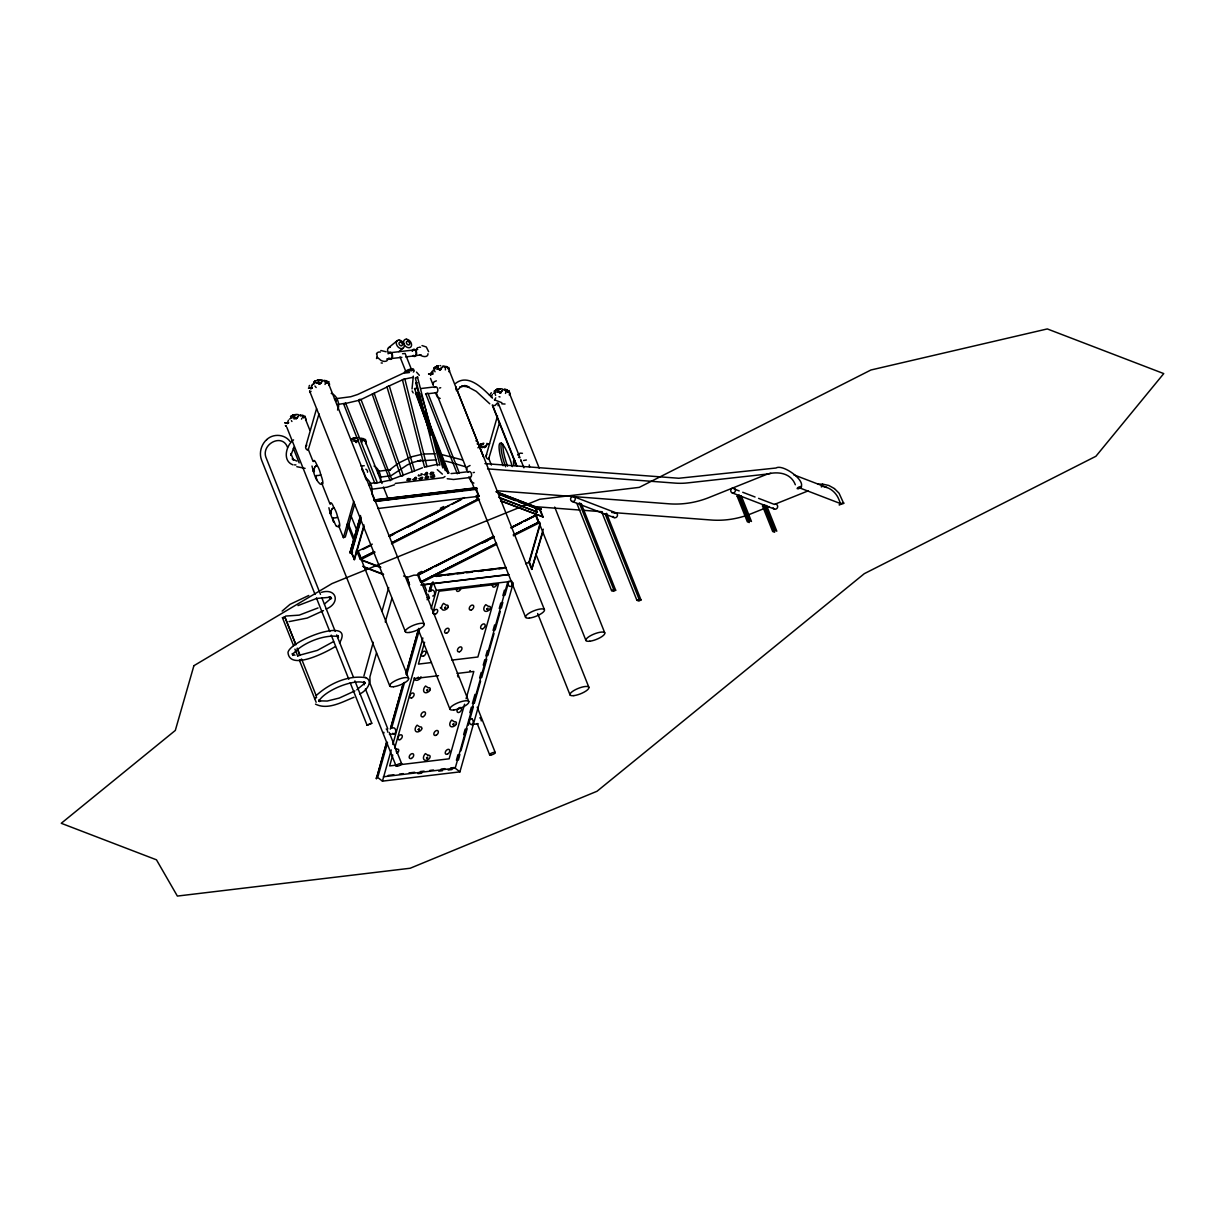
<?xml version="1.0" encoding="UTF-8"?>
<svg xmlns="http://www.w3.org/2000/svg" width="1225" height="1225" viewBox="0 0 1225 1225"><rect width="100%" height="100%" fill="white"/><g stroke="black" fill="none" stroke-linecap="round" stroke-linejoin="round"><path stroke-width="1.5" d="M313.554 461.519L313.86 460.493A6.753 1.409 72 0 1 316.601 464.321L317.153 465.577A6.753 1.409 72 0 1 320.567 473.937L320.996 475.346A6.753 1.409 72 0 1 322.833 483.798L321.195 484.304A13.368 3.552 9.6 0 1 320.184 484.059C315.101 479.848 313.661 472.146 311.977 466.005M330.964 510.963C332.006 518.619 329.219 508.207 334.027 507.962A6.753 1.409 72 0 1 337.442 516.337L337.855 517.731A6.753 1.409 72 0 1 339.708 526.183L338.115 526.735A13.368 3.552 9.6 0 1 337.043 526.459L336.584 526.214M413.33 376.152L412.029 388.907M330.291 513.627L328.897 507.717M331.225 393.409C337.074 394.955 340.581 404.924 337.533 410.038M447.753 473.432L448.763 472.942L425.688 413.376M309.634 391.311L310.476 392.291M292.806 416.27L293.25 415.045M353.137 439.407L353.244 438.428M466.388 469.742L467.215 466.985L470.063 465.5M496.753 390.576L497.335 389.137L498.529 390.607M426.193 466.817L437.049 464.367M364.361 682.524L364.438 683.764L364.039 681.942L365.31 683.29C356.092 677.762 324.901 690.073 318.944 701.022L319.113 699.781L319.511 701.603L319.005 700.455M821.347 486.953L821.408 486.279A23.826 21.774 -69 0 1 838.895 499.478L840.518 503.582L839.14 504.914L843.703 503.429L839.048 493.2L834.562 488.698M414.525 471.013L412.243 471.763L387.023 387.069L388.019 386.227L389.351 385.998L414.601 470.875L422.533 467.766M314.09 468.578C315.101 476.464 312.329 466.281 317.045 465.469M376.534 353.795C378.357 355.572 375.034 361.069 377.346 357.271L380.944 360.41A6.355 3.813 32.8 0 0 387.743 359.599A2.94 1.761 32.8 0 1 388.555 358.848M427.984 353.734L427.877 354.791A6.355 3.813 32.8 0 1 421.078 355.602A2.94 1.761 32.8 0 0 419.455 355.143M430.894 435.273L414.555 388.585L417.021 388.08M390.147 480.736L358.619 400.452L359.507 399.396L360.977 399.488L391.893 479.756M330.428 503.904L330.719 502.878A6.753 1.409 72 0 1 333.476 506.706L333.904 507.87M437.417 465.623L415.321 377.974L417.48 376.963L439.897 465.056L438.535 464.765M455.868 389.32L455.792 386.794L483.385 456.512M417.358 677.946L418.368 678.359L418.276 677.058M293.387 414.831L292.76 415.78M351.284 439.208L353.52 437.968M437.463 366.382L433.849 368.266M483.125 443.373L481.165 444.032L482.252 444.001M496.722 390.071L497.136 389.121L498.759 390.408M353.106 438.917L351.713 438.887M436.391 366.933L437.601 365.969M457.201 473.677L425.764 393.776M459.283 472.957L427.862 393.072L425.795 393.761M430.955 372.967A10.749 3.093 63.1 0 0 430.848 374.253L432.058 371.313M491.654 395.828L492.404 394.45M424.508 467.154L402.443 379.811L403.714 379.428M288.35 423.038L287.278 423.59L288.442 420.16M297.675 655.942L300.018 655.099L297.262 648.132L299.574 655.497M494.532 399.901L495.757 397.834M363.917 675.97L373.242 642.268M327.718 382.491A10.749 6.967 83.2 0 1 328.254 382.782L328.744 381.695M313.386 471.013L313.845 471.748L313.432 470.936M365.463 439.989L365.188 440.479M432.762 384.221L434.063 381.771L436.376 380.868M312.268 388.065L310.951 388.08L311.946 385.492M430.848 374.253C434.37 373.732 429.577 374.437 432.272 373.533M382.001 611.275L388.692 587.587M376.488 653.002L369.889 676.92L370.103 683.581L387.804 728.906M385.247 622.024L391.939 598.336M386.778 742.044L376.427 778.687L386.687 741.967M390.3 729.151L403.239 683.351M406.271 672.571L418.766 628.379L405.919 674.255M431.567 582.978L429.102 591.752L431.277 584.493M390.928 727.39L403.331 683.428M387.513 742.718L377.713 777.446L382.445 781.137L459.926 771.872L513.306 582.886M391.648 728.094L404.556 682.386M406.623 675.067L419.532 629.359M430.373 590.971L432.961 581.829L436.33 590.312L431.154 608.657M382.445 781.137L391.25 749.945M392.796 744.433L422.855 638.011M392.75 755.013L389.672 765.931L397.099 765.043M394.817 747.725L414.341 678.558L438.504 675.679M424.6 642.237L418.429 664.103L431.43 662.541M432.838 613.067L439.009 591.2L498.483 584.095L477.888 656.998L451.872 660.107M464.566 704.222L449.146 758.811L400.82 764.599M466.097 698.755L473.815 671.453L457.078 673.459M456.404 760.204L457.951 754.722M463.632 734.602L465.178 729.12M469.818 712.674L471.365 707.177M472.406 703.533L474.978 694.391M479.633 677.93L481.18 672.448M483.247 665.129L484.794 659.647M485.82 655.987L487.382 650.506M493.062 630.4L494.609 624.918M499.249 608.457L500.795 602.976M502.862 595.656L504.409 590.174M383.379 776.772L455.195 768.197L507.854 581.707M458.426 760.036L459.88 754.462M460.922 750.803L467.123 728.814M468.256 725.231L473.34 706.825M474.366 703.165L480.583 681.177M481.716 677.593L486.784 659.203M487.826 655.528L494.027 633.555M495.16 629.956L500.244 611.566M501.377 607.983L502.832 602.409M504.991 595.151L508.007 584.08M327.06 382.935L327.182 382.522A10.749 10.045 15.9 0 0 326.417 382.139M431.874 373.732L431.093 373.87M305.622 446.926L316.54 408.691M319.021 413.866L308.103 450.249A3.017 2.818 15.9 0 1 306.832 445.119M354.668 504.256L345.312 537.025L343.383 537.653L353.78 501.239M360.502 515.511L350.09 552.934L351.253 552.613L361.222 517.915M350.09 552.934L360.548 516.491M360.655 516.843L349.967 552.475L352.387 551.801M351.253 552.613L354.5 559.549L351.697 552.49L360.609 521.406M354.071 559.672L364.024 524.974M354.5 559.549L363.947 526.643M486.08 455.884L497.518 415.826M499.478 422.824L488.561 459.222A3.017 2.818 15.9 0 1 486.723 454.567M542.66 532.691L531.727 569.395L528.924 562.321L539.934 523.933M540.378 523.81L529.368 562.153L532.171 569.227M531.727 569.395L543.272 529.169M444.997 476.494L443.282 477.689L395.216 483.431M311.916 387.376L308.44 388.187L311.839 388.371M498.085 405.72L498.284 403.239L519.997 457.782L518.588 457.247M425.856 413.162L445.288 470.645M412.32 471.625L400.881 476.05L372.216 394.19L387.651 386.717M535.647 514.087L536.504 515.204L524.545 521.268M310.951 388.08L310.767 388.922L311.762 387.912M374.13 393.118L403.255 475.147L402.55 476.004M483.86 443.327L478.837 445.288M345.511 403.224L337.549 404.526M457.185 473.508L458.242 472.881M402.443 379.704L404.817 378.847L426.836 466.204L425.014 466.924M438.428 365.785L434.814 367.623M371.864 493.583C373.058 488.27 370.578 480.277 365.417 477.918M336.492 400.897L335.436 400.299M370.118 485.391L369.062 484.794M477.199 444.001L477.627 443.067M418.292 574.112L418.246 575.138L431.751 568.293M380.378 481.747C381.802 476.479 379.153 468.409 374.023 466.051M364.575 681.927L363.381 684.346L356.827 689.798M290.509 416.546L293.234 415.198M338.161 636.388L337.748 637.536L337.855 635.53L338.498 637.276L337.043 635.867L338.1 636.479C324.089 634.183 301.212 643.278 292.622 654.579L292.974 653.415L292.882 655.421L292.163 653.706L294.995 655.237M364.713 440.755L365.525 439.407M447.998 368.756L448.794 367.408L448.381 368.603M292.53 417.771C301.166 417.082 293.005 420.68 298.67 415.933L296.128 418.965M321.21 382.644A10.749 3.093 63.1 0 0 321.226 383.119L316.035 383.119L320.154 383.41L322.175 381.281L319.633 384.298M355.265 441.413A10.749 6.967 83.2 0 1 355.801 441.704L357.807 440.097L356.169 442.623M378.663 473.57L377.759 472.896M497.442 402.918L494.992 405.552L492.649 405.353L516.95 466.082M439.744 370.118L442.286 367.087L439.086 369.72L441.337 368.924A10.749 3.093 63.1 0 1 441.337 368.449M500.091 393.271L502.633 390.239C496.63 395.185 505.42 391.188 496.493 392.077M484.457 447.707L486.999 444.675L483.798 447.309M396.349 751.997L396.257 750.879M309.006 386.304L309.573 385.416M293.969 447.079L290.892 455.378L290.907 453.541L293.541 460.141L292.193 458.885L296.817 461.09M489.464 395.262L490.031 394.373M376.534 777.125L376.335 778.61M293.556 645.636L282.439 617.722L284.797 616.788L283.603 617.967M458.257 389.581L460.585 386.671L459.804 387.422L465.224 385.538L461.565 386.105L469.053 386.932L465.5 385.661L476.249 391.357L489.77 403.806M328.698 381.587L327.106 383.425M320.154 383.41L318.959 383.9A10.749 6.967 83.2 0 0 318.423 383.609M313.646 383.134L316.004 380.791M433.803 368.204L436.483 366.428L434.278 368.204M266.667 439.637C273.175 433.374 284.675 434.063 290.034 441.459M517.532 454.965L520.15 453.158L522.447 453.311M266.744 439.545C261.139 444.614 258.858 452.99 261.583 460.125L315.055 594.462M293.571 439.882C286.068 445.364 282.072 460.906 292.974 464.857M415.382 393.378L416.898 392.567M372.767 393.868L360.701 399.702M490.674 393.531L491.393 392.75M282.148 611.091L290.019 604.354L308.777 595.472M315.882 695.861C328.713 683.826 348.038 674.837 365.77 677.685M494.624 391.342L497.212 389.351M478.99 445.793L482.941 444.093M474.825 488.775L475.821 487.81L477.03 488.607L375.432 501.224M475.116 488.897L476.203 487.856M475.392 489.097L476.54 487.979L374.023 500.06M475.622 489.342L476.801 488.193L374.238 500.443M475.821 489.77L479.052 496.431L476.464 489.158M485.988 445.823L485.927 445.885A10.749 3.093 63.1 0 0 486.049 446.513L480.858 446.513L484.855 446.803M356.077 441.965L358.052 440.923M438.228 366.505L436.559 366.413L438.428 367.27M455.516 383.456C468.501 372.951 483.722 389.32 492.481 398.14M507.563 392.383L509.141 390.545L507.64 391.479A10.749 10.045 15.9 0 0 506.874 391.097M376.764 483.002L388.861 480.445M314.886 381.082L313.722 382.46L315.483 380.776M339.509 643.003C355.924 615.302 289.896 640.415 287.998 652.527C289.697 671.974 329.693 650.322 335.405 646.463M312.865 384.175L312.36 384.635A10.749 6.967 83.2 0 0 311.931 385.109M397.696 463.708L389.489 470.002L390.668 469.665L378.709 471.242M396.701 753.329L397.176 753.069A2.465 1.577 -52.1 0 0 398.431 751.66L398.661 751.093A2.465 1.577 -52.1 0 0 396.931 749.241L395.17 748.643M388.57 347.716L397.313 340.611M398.829 351.667L403.209 348.114M351.529 439.622L353.183 438.443L352.172 439.025M479.511 445.211L480.828 444.2M433.145 372.997L431.705 374.1A9.295 2.68 -21.7 0 0 430.771 375.11M304.627 417.158L303.678 417.189A10.749 10.045 15.9 0 0 302.927 416.806M417.036 377.989L417.71 377.04M324.472 604.002L329.647 599.576L330.842 597.157L330.704 598.979L330.306 597.157L331.577 598.52L329.081 597.004M326.156 609.039C340.535 603.358 336.998 587.74 321.471 592.318M418.812 474.779C415.842 477.857 425.749 473.554 421.002 473.861M434.339 474.764L432.884 475.576M294.015 419.042A10.167 2.94 -21.7 0 1 296.496 418.123L296.649 418.077M356.873 441.276L352.877 440.923M333.583 641.563L317.306 650.398L299.849 655.13M359.599 694.024C365.218 691.88 374.682 681.161 365.249 677.364M539.398 508.36L541.128 508.865L540.455 509.738M399.304 462.744L411.141 456.894L421.997 454.291M479.266 444.813L481.195 444.017M326.861 383.287L328.132 382.537M303.356 417.955L305.178 416.255L304.749 417.449A10.749 6.967 83.2 0 0 303.662 416.913M507.318 392.26L508.712 391.755M291.841 415.872L293.832 415.244L294.567 416.301M313.049 384.39L314.442 383.578M289.544 419.057L290.938 418.246M433.16 370.21L434.553 369.399M493.491 393.347L494.9 392.551M477.873 447.799L479.266 446.987M323.461 610.632L307.215 618.058L289.023 621.626M354.867 690.915L339.264 698.051L327.182 701.052L319.358 700.853L320.491 701.221M415.918 477.199L414.862 477.735M426.928 472.329L425.887 472.865M801.594 486.784C800.201 485.605 794.612 489.219 798.394 488.79C810.858 484.151 783.464 463.28 776.007 468.011L678.803 478.255L484.932 463.601M498.575 389.642L496.814 389.596L497.932 389.106M321.226 383.119L318.959 383.9M484.702 447.202L486.049 446.513M344.715 403.668L359.568 400.162M440.388 508.237L443.756 506.538M356.582 551.771L372.278 544.13M388.677 535.968L464.474 497.564M362.967 549.428L371.42 545.156M389.963 535.754L449.024 505.818M452.392 504.118L460.952 499.769M390.484 535.922L393.868 534.207M407.374 527.362L415.826 523.075M424.279 518.788L444.553 508.513M429.516 516.292L437.968 512.019M373.395 552.046L359.844 558.906L374.651 551.572M392.015 542.614L478.485 498.942L391.495 543.027M374.896 552.475L361.375 559.32M391.602 543.839L479.465 499.31M407.083 577.327L409.487 584.601L407.083 577.327L403.592 575.98M518.849 501.974L540.271 509.83L543.088 516.904L500.627 500.979M499.984 498.085L537.346 512.065L535.202 506.66L496.477 491.807M418.307 573.147L421.676 571.447M496.584 543.487L420.573 582.028L417.572 574.893L493.598 536.366M512.188 526.949L536.014 515.021L510.672 527.868M493.782 536.428L417.572 574.893M435.105 566.593L494.257 536.611M512.724 527.255L521.299 522.922M460.095 554.358L468.517 550.086M481.992 543.257L493.782 537.285M484.733 542.032L488.117 540.317M496.416 543.425L420.573 582.028M513.306 534.866L538.832 522.095L513.489 534.927M496.584 544.359L421.522 582.564M513.428 535.815L540.026 522.508M737.144 496.156L739.303 495.053L749.516 520.686L751.446 521.437L741.247 495.803L739.073 496.906L737.144 496.156L747.342 521.789L749.271 522.539L739.073 496.906M762.486 505.879L764.645 504.777L774.858 530.41L776.788 531.16L766.59 505.527L764.415 506.614L762.486 505.879L772.684 531.512L774.613 532.247L764.415 506.614M611.566 590.603L613.74 589.501L615.67 590.236L613.511 591.338L611.566 590.603L576.883 503.414M636.908 600.311L639.082 599.224L641.012 599.959L638.853 601.062L636.908 600.311L602.225 513.137M375.095 483.017L377.254 482.558L345.572 402.979M297.966 605.594L316.678 598.443L329.602 597.31M318.041 607.937L299.222 615.134L285.609 616.068M354.01 697.27C342.51 701.818 327.795 710.423 315.499 704.13M315.56 698.265L314.611 698.51L316.663 697.362M427.433 476.035L425.733 476.678M525.632 563.745L528.924 562.321M401.647 380.209L388.968 386.043M292.499 415.459L291.382 415.75M496.447 389.749L497.794 389.535M406.486 577.633L413.851 575.168L418.246 575.138M795.331 484.763C790.952 473.156 778.533 471.227 767.585 474.014L709.137 497.472A100.726 92.013 -69 0 1 668.957 503.812L496.692 490.735M769.101 506.553L751.369 513.658A100.726 92.013 -69 0 1 711.189 520.013L611.688 512.463M808.056 490.919L774.414 504.424L758.581 498.345M315.177 466.648L316.218 465.837M332.052 509.049L333.093 508.222M392.429 479.128L401.05 475.867M408.859 478.454L407.205 478.929M431.889 472.146L430.741 472.528M394.557 484.778L386.993 487.228L371.083 489.326M523.611 460.508L526.398 460.003M403.27 373.227L357.654 394.496L350.763 396.732L334.44 398.875M360.977 465.929L364.254 465.745M311.058 391.326L309.803 391.694M442.792 467.965L420.971 393.516M474.978 487.994L475.821 487.81L374.008 499.984M320.705 474.703C319.143 476.081 315.009 475.178 316.571 475.744M337.579 517.103C336.002 518.481 331.868 517.562 333.445 518.144M364.912 440.326L365.586 440.939L363.902 440.74M770.816 473.263L768.136 473.998M415.719 382.904L430.373 434.033M391.372 475.499L407.389 464.872L413.483 462.269L421.063 460.263L418.001 460.952L436.192 459.85M318.071 381.649L318.975 381.388M501.852 403.882L505.037 404.02M351.697 552.49L352.54 552.245M439.469 388.019L440.709 387.728M473.141 472.651L474.397 472.375M316.754 380.378L320.674 380.209L317.474 380.148M405.138 378.954L412.702 377.392M300.799 660.076L301.672 659.264L299.375 660.198L316.142 702.277M456.312 390.653L457.17 390.423M496.814 389.565L494.134 391.342L496.783 389.596M323.461 380.608L324.763 380.363M443.572 366.428L444.889 366.183M299.957 415.275L301.258 415.03M505.205 389.32L503.919 389.581L505.221 389.32M360.288 438.428L361.605 438.167M488.285 444.017L489.587 443.772M431.736 475.958L430.48 476.02M295.96 464.933L294.475 464.857M448.763 472.942L447.615 472.773L429.026 424.738M415.75 382.904L417.082 382.705M354.316 437.953L357.394 437.938M425.504 394.021L426.821 393.853M380.822 350.503L386.151 351.774M389.152 476.035L380.96 477.03M415.642 389.06L414.555 388.585M390.3 347.211L389.366 347.318A4.777 3.369 50.9 0 0 388.83 353.504A3.017 1.96 83.2 0 1 391.097 353.213M343.597 403.806L374.911 483.507M355.801 441.704L356.705 441.597M389.596 352.785L417.694 349.554M386.717 359.047L401.892 357.348M405.582 356.904L414.816 355.801M416.01 355.541L421.278 354.913M406.899 372.829L409.456 372.522M435.273 386.824L420.711 388.555M428.903 393.608L436.468 392.704M370.072 483.416L375.753 482.742M458.043 472.911L451.045 473.57M458.9 472.804L469.007 471.594M470.216 477.474L453.526 479.48L447.232 478.73M374.406 500.872L477.03 488.607M375.126 501.454L476.249 489.357M377.928 508.513L479.266 496.217M432.992 576.133L506.017 567.405M430.894 576.562L505.726 567.619M436.222 576.408L441.919 575.735M447.63 575.046L453.327 574.372M457.124 573.913L462.836 573.223M466.633 572.779L472.329 572.09M478.026 571.417L483.737 570.728M487.535 570.283L493.231 569.594M498.942 568.921L502.74 568.461M420.818 584.983L508.834 574.464M422.472 584.968L508.543 574.678M436.33 590.312L511.928 581.278M389.443 734.388L394.266 733.806M471.748 724.542L478.194 723.776M388.187 775.425L393.853 774.751M399.518 774.062L403.301 773.618M408.966 772.944L414.647 772.255M420.313 771.582L424.095 771.138M429.761 770.448L433.543 770.004M441.107 769.101L444.889 768.642M450.555 767.968L454.337 767.524M417.939 773.633L421.722 773.189M438.734 771.153L442.516 770.693M448.182 770.02L451.964 769.576M767.585 474.014L687.684 482.895A76.838 70.193 -69 0 1 675.312 483.125L487.565 468.869M283.251 618.028L282.439 617.737M432.731 596.024L433.711 595.748A3.017 1.96 83.2 0 0 433.619 590.557L432.624 590.037A3.017 1.96 83.2 0 0 430.94 591.338M423.437 454.031L435.258 453.755M573.193 496.538L572.611 496.584A2.542 2.328 -69 0 0 570.819 500.336A2.542 2.328 -69 0 0 574.647 500.627A2.542 2.328 -69 0 0 573.805 496.676L616.053 512.877A2.542 2.328 -69 0 1 616.803 516.919A2.542 2.328 -69 0 1 612.975 516.353M615.425 512.739L614.843 512.785A2.542 2.328 -69 0 0 614.246 512.984M436.161 368.924L440.127 369.215L437.846 368.832M436.529 366.443L437.463 366.397M818.239 484.212L822.465 484.12M287.446 422.748L288.763 422.732M498.759 388.922L500.336 388.938M294.796 414.632L296.373 414.647M355.143 437.769L356.72 437.784M415.719 393.7L429.485 430.22M428.26 755.457L425.427 753.605L424.662 754.493A4.762 3.047 -52.1 0 0 423.881 759.454A4.762 3.047 -52.1 0 0 428.061 759.531L428.536 759.27A2.465 1.577 -52.1 0 0 429.791 757.862L430.021 757.295A2.465 1.577 -52.1 0 0 428.275 755.442M491.363 397.022L492.128 397.053M422.013 345.572L426.285 346.981L428.612 351.682M381.143 362.952L382.399 363.029M440.188 398.462L437.539 397.252L435.457 392.888M473.876 483.094L471.227 481.884L469.129 477.52M579.976 510.059L534.697 506.614L536.948 512.264M583.712 510.335L602.363 511.759M305.086 468.363L296.817 466.694M431.904 373.947L432.946 374.283M439.989 454.138L462.223 459.85M498.192 391.969L500.749 393.072M294.23 417.679L296.511 418.062M354.561 440.816L356.842 441.214M465.194 466.664L454.95 463.663M356.475 550.653L357.669 550.867M356.429 550.974L357.685 551.204M356.444 551.311L357.746 551.541M357.271 551.893L358.374 552.169M499.019 396.716L500.014 396.946M822.725 484.135L828.835 485.483L834.363 488.53M445.655 461.105L453.235 463.05M501.867 402.703L494.425 399.825M793.662 474.749L826.967 487.519M800.216 488.117L840.518 503.582L843.841 502.985M733.943 488.897L739.211 490.919M742.733 492.266L755.059 496.998M732.183 492.863L774.414 509.064M572.014 501.423L614.246 517.624M495.972 491.761L541.358 509.278M499.984 494.379L540.271 509.83M499.57 494.578L515.342 500.627M498.636 497.212L537.346 512.065M501.04 500.765L543.088 516.904M361.543 559.856L380.807 567.252M361.13 560.07L380.408 567.451M362.6 566.256L383.624 574.311M363.947 567.129L383.211 574.525M391.923 479.45L389.596 480.46M336.048 525.938L332.71 518.634L332.986 519.768M416.5 372.094L419.348 375.34M446.099 366.352L448.319 368.312L447.156 366.933M325.972 380.531L328.116 382.491L327.029 381.113M362.814 438.336L364.989 440.234L363.871 438.933M327.182 382.522L328.361 382.675M316.157 387.544L314.917 385.967M504.777 390.086L504.44 389.856A13.444 8.697 83.2 0 0 503.766 389.489M442.746 366.045A13.444 8.697 83.2 0 1 444.108 366.719L444.43 366.949M323.982 380.898L324.319 381.128A1.975 1.271 83.2 0 1 324.916 381.695M360.824 438.703L361.145 438.933A1.975 1.271 83.2 0 1 361.467 439.163M299.803 415.183A13.444 8.697 83.2 0 1 300.477 415.566L300.814 415.796M475.913 440.77L477.03 441.567M371.772 723.255L367.071 725.2L371.772 723.255L354.898 680.87M455.195 768.197L459.926 771.872M437.294 469.68L442.393 474.121M285.486 425.626L286.298 426.346L285.486 425.611M293.923 415.26L294.812 416.117M413.192 392.903L412.105 390.974M333.368 521.038L329.908 512.632M354.147 438.336L354.913 439.453M291.933 421.492L291.412 420.634M361.743 468.578L366.443 479.986M316.509 478.653L315.912 476.647M606.697 513.949L605.073 513.75L639.082 599.224M581.354 504.225L579.272 502.862L613.74 589.501M287.492 447.339C282.133 432.471 259.96 444.721 266.392 458.472L320.475 594.355M316.111 477.382L316.05 476.831M495.62 395.384L494.869 392.965M435.043 371.788L434.676 370.869M606.543 513.321L641.012 599.959M581.201 503.597L615.67 590.236M508.911 392L539.214 468.134M554.711 507.089L604.737 632.804M539.873 510.044L542.675 517.103M492.251 405.062L516.2 465.255M535.233 513.061L585.963 640.537M535.83 514.959L538.648 522.018M535.876 515.955L538.694 523.014M535.999 554.42L588.842 687.21M488.561 457.951L491.393 465.041M448.58 368.863L544.405 609.652M537.653 613.511L570.054 694.958M430.496 378.372L433.313 385.446M436.131 392.536L467.138 470.446M469.956 477.52L474.182 488.147M477 495.222L525.617 617.4M475.989 495.972L477.398 499.509M411.661 369.935L405.108 353.443L403.331 353.642A3.124 0.827 -10.2 0 0 402.55 353.719M400.024 356.934L406.133 372.293M477.214 707.208L495.237 752.533M423.743 583.605L426.56 590.695M427.969 594.247L429.378 597.8M382.016 483.507L365.081 440.954A10.167 2.94 -21.7 0 0 363.09 440.188M383.425 487.045L388.356 499.448M418.705 575.49L468.777 701.527M477.199 723.5L489.663 754.83M424.202 624.046L328.377 383.257A10.167 2.94 -21.7 0 0 326.371 382.491M372.048 494.073L374.85 501.117M418.246 629.512L449.988 709.275M309.588 391.005L405.414 631.794M351.008 515.74L356.552 529.675M348.313 523.749L353.918 537.836M358.374 551.327L361.176 558.401M305.592 419.517L309.833 430.143M347.211 524.101L353.566 540.057M359.078 553.945L408.583 678.313M357.042 551.847L360.089 558.952M308.103 448.993L313.049 461.412M321.517 482.681L329.984 503.965M338.452 525.234L343.383 537.653M316.295 478.439L316.785 479.664M333.154 520.824L333.644 522.049M286.803 427.249L389.795 686.061M293.372 448.35L299.16 462.912M389.198 732.382L401.662 763.711M365.417 688.94L396.073 766.008M321.884 597.892L335.221 631.426M336.63 634.948L353.489 677.333M316.448 597.999L329.816 631.579M331.225 635.117L348.803 679.278M350.212 682.8L367.071 725.2M301.748 659.402L316.264 695.861M294.934 649.128L297.721 656.11M477.765 442.393L483.569 457.032M440.418 369.935L441.337 368.924M313.033 470.247L313.432 471.227M523.902 467.812L520.778 459.758L520.962 461.105M427.938 421.063L447.937 472.728M416.623 392.72L420.757 403.392M362.233 469.42L362.508 470.308M418.184 575L418.031 573.989M529.261 464.918L529.537 467.077M363.84 681.866L364.192 684.836M392.766 733.27A3.017 1.96 83.2 0 0 395.461 732.611A3.017 1.96 83.2 0 0 394.756 728.4L394.282 728.033A3.017 1.96 83.2 0 0 392.781 728.094M383.992 733.009A3.017 1.96 83.2 0 1 383.808 732.259M386.227 728.997A3.017 1.96 83.2 0 1 387.682 732.121M479.817 717.804A3.017 1.96 83.2 0 1 481.272 720.928M426.897 597.907A3.017 0.873 -21.7 0 1 429.424 597.907A3.017 0.873 -21.7 0 1 427.035 599.699M425.565 591.522A3.017 1.96 83.2 0 1 426.606 594.232M509.125 581.063A3.017 1.96 83.2 0 0 509.217 586.254L511.192 586.484A3.017 1.96 83.2 0 0 511.101 581.293M460.891 587.449A2.848 1.822 -52.1 0 1 458.242 591.369A2.848 1.822 -52.1 0 1 456.772 588.536M496.967 583.728A2.848 1.822 -52.1 0 1 493.721 587.143A2.848 1.822 -52.1 0 1 493.2 583.59M457.507 675.695A2.465 1.577 -52.1 0 1 457.997 676.92M458.824 707.989A2.848 1.822 -52.1 0 1 461.503 709.551A2.848 1.822 -52.1 0 1 457.89 712.46A2.848 1.822 -52.1 0 1 458.272 708.433M470.385 670.718A2.848 1.822 -52.1 0 1 469.864 670.703M481.685 584.692A4.762 3.047 -52.1 0 1 480.705 585.228M420.941 676.736A2.465 1.577 -52.1 0 1 420.833 677.287L420.604 677.854A2.465 1.577 -52.1 0 1 419.348 679.263L418.889 679.523A4.762 3.047 -52.1 0 1 414.264 677.701M440.74 608.258A4.762 3.047 -52.1 0 1 440.403 607.478M364.009 440.051A10.749 6.967 83.2 0 1 364.545 440.296M351.376 440.219A13.444 3.859 63.1 0 1 351.667 439.484M351.866 439.239A13.444 3.859 63.1 0 1 353.474 439.055M358.052 440.449A10.749 3.093 63.1 0 1 358.083 440.02M361.972 439.913A1.975 1.271 83.2 0 1 361.834 442.271M361.804 438.963A13.444 12.572 15.9 0 1 362.814 439.3M355.342 437.983A13.444 8.697 83.2 0 1 357.378 437.631M358.067 437.677A13.444 8.697 83.2 0 1 359.461 438.029M366.183 442.96A1.975 1.837 15.9 0 1 365.54 443.68M365.632 440.755A1.975 1.837 15.9 0 1 366.229 441.551M363.258 439.943A10.749 10.045 15.9 0 1 364.009 440.326M302.897 416.975A10.167 2.94 -21.7 0 1 304.887 417.74M365.816 469.206A3.017 2.756 -69 0 1 367.515 472.237M775.012 504.21A2.542 2.328 -69 0 1 777.615 505.986A2.542 2.328 -69 0 1 776.022 509.033A2.542 2.328 -69 0 1 773.143 507.778M391.525 353.734A3.017 1.96 83.2 0 1 391.816 357.7A3.017 1.96 83.2 0 1 389.29 358.251M412.458 351.208A3.017 1.96 83.2 0 1 415.122 350.35A3.017 1.96 83.2 0 1 415.979 354.515A3.017 1.96 83.2 0 1 413.315 355.373M376.55 353.811A6.355 3.813 32.8 0 1 380.393 352.05M388.049 353.78A3.66 2.373 83.2 0 1 391.449 352.846A3.66 2.373 83.2 0 1 392.107 358.19A3.66 2.373 83.2 0 1 388.616 358.19M415.857 349.753A2.94 1.761 32.8 0 0 416.668 349.002A6.355 3.813 32.8 0 1 418.031 347.548M419.164 347.242A6.355 3.813 32.8 0 1 420.512 347.257M412.075 350.901A3.66 2.373 83.2 0 1 415.29 349.799A3.66 2.373 83.2 0 1 416.362 354.821A3.66 2.373 83.2 0 1 413.147 355.924M404.556 373.319A5.084 1.47 -21.7 0 1 408.782 369.583A5.084 1.47 -21.7 0 1 413.33 370.072M405.613 372.982A5.084 1.47 -21.7 0 1 412.258 370.241A5.084 1.47 -21.7 0 1 413.3 372.063M411.569 370.44A3.017 0.873 -21.7 0 1 411.248 370.777M406.225 371.772A3.017 0.873 -21.7 0 1 407.037 371.083M407.634 370.731A3.017 0.873 -21.7 0 1 409.793 369.904M468.149 472.299A3.017 1.96 83.2 0 1 470.798 472.345A3.017 1.96 83.2 0 1 471.273 476.403A3.017 1.96 83.2 0 1 468.7 477.046M434.416 387.513A3.017 1.96 83.2 0 1 437.754 389.152A3.017 1.96 83.2 0 1 435.457 392.612M436.758 367.071A13.444 8.697 83.2 0 1 437.983 366.275M439.974 365.678A13.444 8.697 83.2 0 1 440.663 365.647M432.716 371.757A10.749 10.045 15.9 0 1 433.145 371.083M444.047 366.719A13.444 12.572 15.9 0 1 445.088 366.979M434.661 368.235A13.444 3.859 63.1 0 1 435.411 367.056M449.621 370.517A1.975 1.837 15.9 0 1 448.825 371.696M448.917 368.756A1.975 1.837 15.9 0 1 449.269 369.123M445.257 367.929A1.975 1.271 83.2 0 1 445.318 369.889M507.625 391.204A10.749 6.967 83.2 0 1 508.176 391.449A10.167 2.94 -21.7 0 0 506.92 391.234M495.742 390.208A13.444 3.859 63.1 0 1 497.105 390.224A13.444 12.572 15.9 0 1 498.1 389.933M507.41 390.867A13.444 12.572 15.9 0 1 508.36 391.357M497.105 390.224A13.444 8.697 83.2 0 1 497.702 389.78M499.632 388.938A13.444 8.697 83.2 0 1 502.388 388.968M494.869 392.383A13.444 3.859 63.1 0 1 494.915 391.847M494.992 391.372A13.444 3.859 63.1 0 1 495.497 390.392M505.374 390.653A1.975 1.271 83.2 0 1 505.726 391.556M505.772 392.567A1.975 1.271 83.2 0 1 505.466 393.424M509.952 393.654A1.975 1.837 15.9 0 1 509.171 394.833M508.819 391.632A1.975 1.837 15.9 0 1 509.86 392.704M482.068 444.231A13.444 8.697 83.2 0 1 483.339 443.588M486.754 443.419A13.444 8.697 83.2 0 1 488.132 443.925M479.48 445.425A13.444 3.859 63.1 0 1 480.721 444.507M513.949 465.439A9.524 1.991 72 0 1 515.266 460.814M515.878 464.811A9.524 1.991 72 0 1 515.526 462.79M503.108 465.73A20.657 4.303 72 0 1 500.657 443.067A20.657 4.303 72 0 1 512.264 466.603M505.634 466.786A20.657 4.303 72 0 1 501.576 443.006M507.548 466.158A20.657 4.303 72 0 1 502.985 444.231M314.458 382.889A13.444 3.859 63.1 0 1 314.657 382.016M314.825 381.679A13.444 3.859 63.1 0 1 315.575 381.128M325.283 382.598A1.975 1.271 83.2 0 1 325.008 384.466M324.962 381.159A13.444 12.572 15.9 0 1 325.972 381.496M317.872 380.454A13.444 8.697 83.2 0 1 322.619 380.225M328.361 382.675A1.975 1.837 15.9 0 1 329.081 385.553M290.907 418.077A13.444 3.859 63.1 0 1 290.953 417.541M291.029 417.082A13.444 3.859 63.1 0 1 291.32 416.347M291.78 415.903A13.444 3.859 63.1 0 1 293.142 415.918M300.431 415.566A13.444 12.572 15.9 0 1 301.457 415.826M295.669 414.632A13.444 8.697 83.2 0 1 298.441 414.678M305.653 417.97A1.975 1.837 15.9 0 1 305.576 420.221M301.809 418.276A1.975 1.271 83.2 0 1 301.503 419.118M482.145 447.722A10.167 2.94 -21.7 0 1 484.625 446.803M430.312 374.789A10.167 2.94 -21.7 0 1 431.506 373.656M418.23 729.503C419.21 731.892 420.206 726.762 418.23 729.503M426.683 690.364C427.663 692.768 428.673 687.562 426.683 690.364M444.644 607.722C445.624 610.142 446.681 604.89 444.644 607.722M426.53 757.953C427.525 760.357 428.536 755.151 426.53 757.953M452.852 724.419C453.817 726.823 454.888 721.632 452.852 724.419M486.892 608.993C487.841 611.397 488.974 606.176 486.892 608.993M193.902 665.696L175.313 730.437L61.25 823.292L156.463 859.812L177.365 896.072L410.176 868.249L597.004 791.273L864.299 573.668L1095.9 456.282L1163.75 373.594L1047.298 328.928L870.914 369.996L639.297 487.366L539.597 499.295L331.975 583.605L193.902 665.696M448.12 607.079L447.906 607.646A2.465 1.577 -52.1 0 1 446.65 609.055L446.222 609.269A4.762 3.047 -52.1 0 1 441.995 609.238A4.762 3.047 -52.1 0 1 442.776 604.277L443.542 603.389L446.375 605.242A2.465 1.577 -52.1 0 1 448.12 607.079M430.159 689.706L429.944 690.242A2.465 1.577 -52.1 0 1 428.673 691.681L428.245 691.911A4.762 3.047 -52.1 0 1 424.018 691.865A4.762 3.047 -52.1 0 1 424.815 686.903L425.565 686.015L428.398 687.868A2.465 1.577 -52.1 0 1 430.159 689.706M421.706 728.86L421.492 729.38A2.465 1.577 -52.1 0 1 420.236 730.835L419.762 731.095A4.762 3.047 -52.1 0 1 415.566 731.019A4.762 3.047 -52.1 0 1 416.362 726.058L417.128 725.169L419.961 727.022A2.465 1.577 -52.1 0 1 421.706 728.86M490.368 608.335L490.168 608.871A2.465 1.577 -52.1 0 1 488.897 610.31L488.469 610.54A4.762 3.047 -52.1 0 1 484.227 610.494A4.762 3.047 -52.1 0 1 485.023 605.533L485.789 604.645L488.622 606.497A2.465 1.577 -52.1 0 1 490.368 608.335M456.328 723.761L456.113 724.297A2.465 1.577 -52.1 0 1 454.858 725.736L454.429 725.966A4.762 3.047 -52.1 0 1 450.188 725.92A4.762 3.047 -52.1 0 1 450.984 720.958L451.749 720.086L454.582 721.923A2.465 1.577 -52.1 0 1 456.328 723.761M407.129 480.2C410.743 482.129 412.733 475.943 407.129 480.2M413.131 479.48C416.76 481.41 418.858 475.147 413.131 479.48M419.134 478.761C422.763 480.69 424.861 474.427 419.134 478.761M424.141 474.611C427.785 476.54 429.883 470.293 424.141 474.611M425.152 478.041C428.781 479.97 430.878 473.723 425.152 478.041M430.159 473.891C433.788 475.821 435.886 469.573 430.159 473.891M431.154 477.321C434.783 479.251 436.881 473.003 431.154 477.321M287.431 422.702L284.935 422.855L287.431 422.702M508.559 391.479L506.446 389.504L508.666 391.464M429.393 373.824L428.551 374.008L430.94 373.885L429.393 373.824M399.044 340.091L398.11 340.213A4.777 3.369 50.9 0 0 396.655 344.792A4.777 3.369 50.9 0 0 401.463 348.635L402.413 348.512A4.777 3.369 50.9 0 0 403.867 343.919A4.777 3.369 50.9 0 0 399.044 340.091M406.378 339.218L405.429 339.325A4.777 3.369 50.9 0 0 403.974 343.919A4.777 3.369 50.9 0 0 408.798 347.747L409.732 347.64A4.777 3.369 50.9 0 0 411.187 343.046A4.777 3.369 50.9 0 0 406.378 339.218M400.177 342.158L399.763 342.204A2.067 1.455 50.9 0 0 401.218 345.848L401.632 345.802A2.067 1.455 50.9 0 0 400.177 342.158M407.496 341.285L407.098 341.331A2.067 1.455 50.9 0 0 408.553 344.975L408.951 344.929A2.067 1.455 50.9 0 0 407.496 341.285M303.524 415.78L302.468 415.198L304.703 417.158L303.524 415.78M472.237 719.152L471.763 718.769A3.017 1.96 83.2 0 0 469.298 721.77A3.017 1.96 83.2 0 0 472.375 724.205A3.017 1.96 83.2 0 0 472.237 719.152M295.868 644.656L284.797 616.864L295.868 644.672M397.206 766.207A3.017 0.873 -21.7 0 0 401.678 763.956A3.017 0.873 -21.7 0 0 397.727 764.415A3.017 0.873 -21.7 0 0 397.206 766.207M490.796 755.029A3.017 0.873 -21.7 0 0 495.267 752.763A3.017 0.873 -21.7 0 0 491.302 753.237A3.017 0.873 -21.7 0 0 490.796 755.029M435.334 614.246A2.848 1.822 -52.1 0 0 437.493 609.943A2.848 1.822 -52.1 0 0 433.558 611.505A2.848 1.822 -52.1 0 0 435.334 614.246M446.742 633.08A2.848 1.822 -52.1 0 0 448.886 628.777A2.848 1.822 -52.1 0 0 444.966 630.324A2.848 1.822 -52.1 0 0 446.742 633.08M482.772 628.777A2.848 1.822 -52.1 0 0 484.932 624.474A2.848 1.822 -52.1 0 0 480.996 626.021A2.848 1.822 -52.1 0 0 482.772 628.777M399.932 739.64A2.848 1.822 -52.1 0 0 402.076 735.352A2.848 1.822 -52.1 0 0 398.156 736.899A2.848 1.822 -52.1 0 0 399.932 739.64M471.38 609.943A2.848 1.822 -52.1 0 0 473.524 605.64A2.848 1.822 -52.1 0 0 469.604 607.187A2.848 1.822 -52.1 0 0 471.38 609.943M447.37 754.171A2.848 1.822 -52.1 0 0 449.514 749.868A2.848 1.822 -52.1 0 0 445.594 751.43A2.848 1.822 -52.1 0 0 447.37 754.171M423.544 656.049A2.848 1.822 -52.1 0 0 425.688 651.746A2.848 1.822 -52.1 0 0 421.752 653.293A2.848 1.822 -52.1 0 0 423.544 656.049M423.13 716.686A2.848 1.822 -52.1 0 0 425.274 712.383A2.848 1.822 -52.1 0 0 421.354 713.93A2.848 1.822 -52.1 0 0 423.13 716.686M459.574 651.746A2.848 1.822 -52.1 0 0 461.733 647.443A2.848 1.822 -52.1 0 0 457.798 648.99A2.848 1.822 -52.1 0 0 459.574 651.746M435.962 735.337A2.848 1.822 -52.1 0 0 438.121 731.034A2.848 1.822 -52.1 0 0 434.186 732.596A2.848 1.822 -52.1 0 0 435.962 735.337M411.324 758.474A2.848 1.822 -52.1 0 0 413.468 754.171A2.848 1.822 -52.1 0 0 409.548 755.733A2.848 1.822 -52.1 0 0 411.324 758.474M411.738 697.852A2.848 1.822 -52.1 0 0 413.882 693.549A2.848 1.822 -52.1 0 0 409.962 695.096A2.848 1.822 -52.1 0 0 411.738 697.852M453.786 709.964A10.167 2.94 -21.7 0 0 468.838 702.338A10.167 2.94 -21.7 0 0 455.516 703.916A10.167 2.94 -21.7 0 0 453.786 709.964M393.593 686.735A10.167 2.94 -21.7 0 0 408.645 679.109A10.167 2.94 -21.7 0 0 395.323 680.702A10.167 2.94 -21.7 0 0 393.593 686.735M733.974 492.741A2.542 2.328 -69 0 0 734.51 488.392A2.542 2.328 -69 0 0 730.743 490.306A2.542 2.328 -69 0 0 733.974 492.741M589.761 641.226A10.167 2.94 -21.7 0 0 604.798 633.601A10.167 2.94 -21.7 0 0 591.491 635.193A10.167 2.94 -21.7 0 0 589.761 641.226M573.851 695.632A10.167 2.94 -21.7 0 0 588.903 688.006A10.167 2.94 -21.7 0 0 575.582 689.598A10.167 2.94 -21.7 0 0 573.851 695.632M409.211 632.483A10.167 2.94 -21.7 0 0 424.263 624.842A10.167 2.94 -21.7 0 0 410.942 626.434A10.167 2.94 -21.7 0 0 409.211 632.483M529.414 618.074A10.167 2.94 -21.7 0 0 544.467 610.448A10.167 2.94 -21.7 0 0 531.145 612.041A10.167 2.94 -21.7 0 0 529.414 618.074"/></g></svg>
